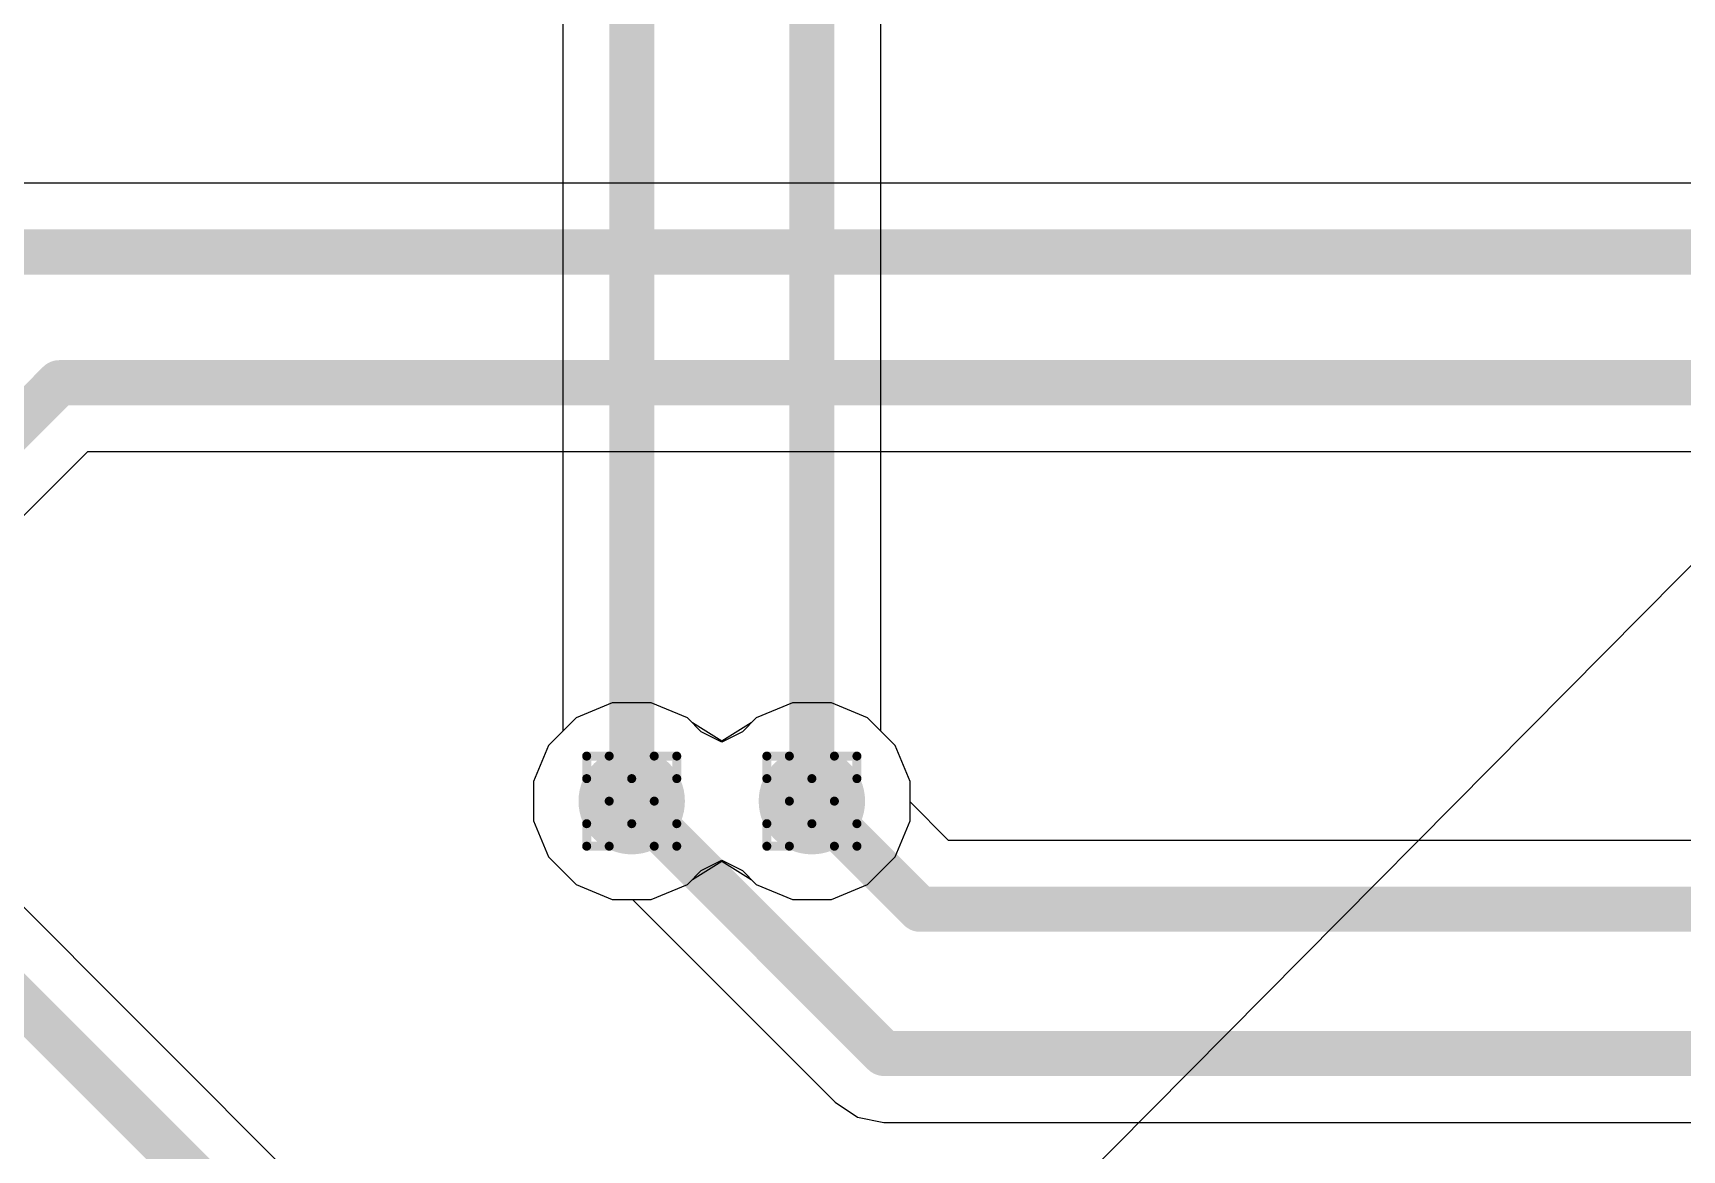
# Model space of a CAD drawing. Header units: inches. Extents: x -11 to 5379, y 0 to 5429.
# Drawn here: x 55.86 to 65.16, y 68.47 to 74.76 of the extents above; entities that cross this region are included whole.
import ezdxf

# ---------------------------------------------------------------- set-up
doc = ezdxf.new("R2010")
doc.units = ezdxf.units.IN
for name, color, linetype in [('Bottom Layer', 5, 'Continuous'), ('Bottom Solder', 6, 'Continuous'), ('Drill Drawing', 1, 'Continuous'), ('GND', 16, 'Continuous'), ('PWR', 76, 'Continuous'), ('Top Layer', 1, 'Continuous'), ('Top Solder', 216, 'Continuous'), ('Via Holes', 16, 'Continuous')]:
    doc.layers.add(name, color=color, linetype=linetype)

msp = doc.modelspace()

# ---------------------------------------------------------------- hatches: boundary and pattern name
at = {"layer": 'Bottom Layer'}
h = msp.add_hatch(color=5, dxfattribs=at)
edge = h.paths.add_edge_path()
edge.add_arc((59.2328, 70.4342), 0.3, 0, 360)
h = msp.add_hatch(color=5, dxfattribs=at)
edge = h.paths.add_edge_path()
edge.add_arc((60.2488, 70.4342), 0.3, 0, 360)
at = {"layer": 'GND'}
h = msp.add_hatch(color=16, dxfattribs=at)
edge = h.paths.add_edge_path()
edge.add_arc((59.2328, 70.4342), 0.3, 0, 360)
h = msp.add_hatch(color=16, dxfattribs=at)
edge = h.paths.add_edge_path()
edge.add_arc((60.2488, 70.4342), 0.3, 0, 360)
at = {"layer": 'PWR'}
h = msp.add_hatch(color=76, dxfattribs=at)
edge = h.paths.add_edge_path()
edge.add_arc((59.2328, 70.4342), 0.3, 0, 360)
h = msp.add_hatch(color=76, dxfattribs=at)
edge = h.paths.add_edge_path()
edge.add_arc((60.2488, 70.4342), 0.3, 0, 360)
at = {"layer": 'Top Layer'}
h = msp.add_hatch(color=1, dxfattribs=at)
edge = h.paths.add_edge_path()
edge.add_arc((59.2328, 70.4342), 0.3, 0, 360)
h = msp.add_hatch(color=1, dxfattribs=at)
edge = h.paths.add_edge_path()
edge.add_arc((60.2488, 70.4342), 0.3, 0, 360)
at = {"layer": 'Via Holes'}
h = msp.add_hatch(color=7, dxfattribs=at)
edge = h.paths.add_edge_path()
edge.add_arc((59.2328, 70.4342), 0.15, 0, 360)
h = msp.add_hatch(color=7, dxfattribs=at)
edge = h.paths.add_edge_path()
edge.add_arc((60.2488, 70.4342), 0.15, 0, 360)

# ---------------------------------------------------------------- linework, layer by layer
at = {"layer": 'Bottom Layer'}
for p, q in [((58.8443, 79.4239), (58.8443, 70.8292)), ((59.6796, 65.9602), (47.6835, 77.9562)), ((60.6373, 70.8292), (60.6373, 76.2349)), ((58.8443, 70.8292), (58.7631, 70.748)), ((60.7185, 70.748), (60.6373, 70.8292)), ((58.7631, 70.748), (58.6788, 70.5444)), ((60.8028, 70.5444), (60.7185, 70.748)), ((58.6788, 70.5444), (58.6788, 70.324)), ((60.8028, 70.324), (60.8028, 70.5444)), ((58.6788, 70.324), (58.7631, 70.1204)), ((60.7185, 70.1204), (60.8028, 70.324)), ((58.7631, 70.1204), (58.919, 69.9645)), ((60.5626, 69.9645), (60.7185, 70.1204)), ((59.5466, 69.9645), (59.6246, 70.0426)), ((59.6246, 70.0426), (59.7408, 70.1011)), ((59.7408, 70.1011), (59.857, 70.0426)), ((59.857, 70.0426), (59.935, 69.9645)), ((58.919, 69.9645), (59.1226, 69.8802)), ((59.343, 69.8802), (59.5466, 69.9645)), ((59.935, 69.9645), (60.1386, 69.8802)), ((60.359, 69.8802), (60.5626, 69.9645)), ((59.1226, 69.8802), (59.343, 69.8802)), ((60.1386, 69.8802), (60.359, 69.8802))]:
    msp.add_line(p, q, dxfattribs=at)
for points in [[(59.2328, 70.4342, 0.254, 0.254, 0), (59.2328, 79.4239, 0.254, 0.254, 0)], [(47.2951, 77.7953, 0.254, 0.254, 0), (59.4049, 65.6855, 0.254, 0.254, 0)], [(60.2488, 70.4342, 0.254, 0.254, 0), (60.2488, 76.6299, 0.254, 0.254, 0)]]:
    msp.add_lwpolyline(points, format="xyseb", dxfattribs=at)
for points in [[(59.1693, 70.4342, 0.127, 0.127, 1), (59.2963, 70.4342, 0.127, 0.127, 1)], [(60.1853, 70.4342, 0.127, 0.127, 1), (60.3123, 70.4342, 0.127, 0.127, 1)]]:
    msp.add_lwpolyline(points, format="xyseb", close=True, dxfattribs=at)
at = {"layer": 'Bottom Solder'}
msp.add_line((6.2448, 12.3192), (5379.2085, 5429.2085), dxfattribs=at)
at = {"layer": 'Drill Drawing'}
for points in [[(58.9788, 70.5612, 0.0508, 0.0508, 0), (58.9788, 70.6882, 0.0508, 0.0508, 0)], [(58.9788, 70.6882, 0.0508, 0.0508, 0), (59.1058, 70.6882, 0.0508, 0.0508, 0)], [(59.1058, 70.6882, 0.0508, 0.0508, 0), (59.2328, 70.5612, 0.0508, 0.0508, 0)], [(59.2328, 70.5612, 0.0508, 0.0508, 0), (59.3598, 70.6882, 0.0508, 0.0508, 0)], [(59.3598, 70.6882, 0.0508, 0.0508, 0), (59.4868, 70.6882, 0.0508, 0.0508, 0)], [(59.4868, 70.5612, 0.0508, 0.0508, 0), (59.4868, 70.6882, 0.0508, 0.0508, 0)], [(59.9948, 70.5612, 0.0508, 0.0508, 0), (59.9948, 70.6882, 0.0508, 0.0508, 0)], [(59.9948, 70.6882, 0.0508, 0.0508, 0), (60.1218, 70.6882, 0.0508, 0.0508, 0)], [(60.1218, 70.6882, 0.0508, 0.0508, 0), (60.2488, 70.5612, 0.0508, 0.0508, 0)], [(60.2488, 70.5612, 0.0508, 0.0508, 0), (60.3758, 70.6882, 0.0508, 0.0508, 0)], [(60.3758, 70.6882, 0.0508, 0.0508, 0), (60.5028, 70.6882, 0.0508, 0.0508, 0)], [(60.5028, 70.5612, 0.0508, 0.0508, 0), (60.5028, 70.6882, 0.0508, 0.0508, 0)], [(58.9788, 70.5612, 0.0508, 0.0508, 0), (59.1058, 70.4342, 0.0508, 0.0508, 0)], [(59.3598, 70.4342, 0.0508, 0.0508, 0), (59.4868, 70.5612, 0.0508, 0.0508, 0)], [(59.9948, 70.5612, 0.0508, 0.0508, 0), (60.1218, 70.4342, 0.0508, 0.0508, 0)], [(60.3758, 70.4342, 0.0508, 0.0508, 0), (60.5028, 70.5612, 0.0508, 0.0508, 0)], [(58.9788, 70.3072, 0.0508, 0.0508, 0), (59.1058, 70.4342, 0.0508, 0.0508, 0)], [(59.3598, 70.4342, 0.0508, 0.0508, 0), (59.4868, 70.3072, 0.0508, 0.0508, 0)], [(59.9948, 70.3072, 0.0508, 0.0508, 0), (60.1218, 70.4342, 0.0508, 0.0508, 0)], [(60.3758, 70.4342, 0.0508, 0.0508, 0), (60.5028, 70.3072, 0.0508, 0.0508, 0)], [(58.9788, 70.1802, 0.0508, 0.0508, 0), (58.9788, 70.3072, 0.0508, 0.0508, 0)], [(59.1058, 70.1802, 0.0508, 0.0508, 0), (59.2328, 70.3072, 0.0508, 0.0508, 0)], [(59.2328, 70.3072, 0.0508, 0.0508, 0), (59.3598, 70.1802, 0.0508, 0.0508, 0)], [(59.4868, 70.1802, 0.0508, 0.0508, 0), (59.4868, 70.3072, 0.0508, 0.0508, 0)], [(59.9948, 70.1802, 0.0508, 0.0508, 0), (59.9948, 70.3072, 0.0508, 0.0508, 0)], [(60.1218, 70.1802, 0.0508, 0.0508, 0), (60.2488, 70.3072, 0.0508, 0.0508, 0)], [(60.2488, 70.3072, 0.0508, 0.0508, 0), (60.3758, 70.1802, 0.0508, 0.0508, 0)], [(60.5028, 70.1802, 0.0508, 0.0508, 0), (60.5028, 70.3072, 0.0508, 0.0508, 0)], [(58.9788, 70.1802, 0.0508, 0.0508, 0), (59.1058, 70.1802, 0.0508, 0.0508, 0)], [(59.3598, 70.1802, 0.0508, 0.0508, 0), (59.4868, 70.1802, 0.0508, 0.0508, 0)], [(59.9948, 70.1802, 0.0508, 0.0508, 0), (60.1218, 70.1802, 0.0508, 0.0508, 0)], [(60.3758, 70.1802, 0.0508, 0.0508, 0), (60.5028, 70.1802, 0.0508, 0.0508, 0)]]:
    msp.add_lwpolyline(points, format="xyseb", dxfattribs=at)
for points in [[(58.9661, 70.6882, 0.0254, 0.0254, 1), (58.9915, 70.6882, 0.0254, 0.0254, 1)], [(58.9661, 70.6882, 0.0254, 0.0254, 1), (58.9915, 70.6882, 0.0254, 0.0254, 1)], [(59.0931, 70.6882, 0.0254, 0.0254, 1), (59.1185, 70.6882, 0.0254, 0.0254, 1)], [(59.0931, 70.6882, 0.0254, 0.0254, 1), (59.1185, 70.6882, 0.0254, 0.0254, 1)], [(59.3471, 70.6882, 0.0254, 0.0254, 1), (59.3725, 70.6882, 0.0254, 0.0254, 1)], [(59.3471, 70.6882, 0.0254, 0.0254, 1), (59.3725, 70.6882, 0.0254, 0.0254, 1)], [(59.4741, 70.6882, 0.0254, 0.0254, 1), (59.4995, 70.6882, 0.0254, 0.0254, 1)], [(59.4741, 70.6882, 0.0254, 0.0254, 1), (59.4995, 70.6882, 0.0254, 0.0254, 1)], [(59.9821, 70.6882, 0.0254, 0.0254, 1), (60.0075, 70.6882, 0.0254, 0.0254, 1)], [(59.9821, 70.6882, 0.0254, 0.0254, 1), (60.0075, 70.6882, 0.0254, 0.0254, 1)], [(60.1091, 70.6882, 0.0254, 0.0254, 1), (60.1345, 70.6882, 0.0254, 0.0254, 1)], [(60.1091, 70.6882, 0.0254, 0.0254, 1), (60.1345, 70.6882, 0.0254, 0.0254, 1)], [(60.3631, 70.6882, 0.0254, 0.0254, 1), (60.3885, 70.6882, 0.0254, 0.0254, 1)], [(60.3631, 70.6882, 0.0254, 0.0254, 1), (60.3885, 70.6882, 0.0254, 0.0254, 1)], [(60.4901, 70.6882, 0.0254, 0.0254, 1), (60.5155, 70.6882, 0.0254, 0.0254, 1)], [(60.4901, 70.6882, 0.0254, 0.0254, 1), (60.5155, 70.6882, 0.0254, 0.0254, 1)], [(58.9661, 70.5612, 0.0254, 0.0254, 1), (58.9915, 70.5612, 0.0254, 0.0254, 1)], [(58.9661, 70.5612, 0.0254, 0.0254, 1), (58.9915, 70.5612, 0.0254, 0.0254, 1)], [(59.2201, 70.5612, 0.0254, 0.0254, 1), (59.2455, 70.5612, 0.0254, 0.0254, 1)], [(59.2201, 70.5612, 0.0254, 0.0254, 1), (59.2455, 70.5612, 0.0254, 0.0254, 1)], [(59.4741, 70.5612, 0.0254, 0.0254, 1), (59.4995, 70.5612, 0.0254, 0.0254, 1)], [(59.4741, 70.5612, 0.0254, 0.0254, 1), (59.4995, 70.5612, 0.0254, 0.0254, 1)], [(59.9821, 70.5612, 0.0254, 0.0254, 1), (60.0075, 70.5612, 0.0254, 0.0254, 1)], [(59.9821, 70.5612, 0.0254, 0.0254, 1), (60.0075, 70.5612, 0.0254, 0.0254, 1)], [(60.2361, 70.5612, 0.0254, 0.0254, 1), (60.2615, 70.5612, 0.0254, 0.0254, 1)], [(60.2361, 70.5612, 0.0254, 0.0254, 1), (60.2615, 70.5612, 0.0254, 0.0254, 1)], [(60.4901, 70.5612, 0.0254, 0.0254, 1), (60.5155, 70.5612, 0.0254, 0.0254, 1)], [(60.4901, 70.5612, 0.0254, 0.0254, 1), (60.5155, 70.5612, 0.0254, 0.0254, 1)], [(59.0931, 70.4342, 0.0254, 0.0254, 1), (59.1185, 70.4342, 0.0254, 0.0254, 1)], [(59.0931, 70.4342, 0.0254, 0.0254, 1), (59.1185, 70.4342, 0.0254, 0.0254, 1)], [(59.3471, 70.4342, 0.0254, 0.0254, 1), (59.3725, 70.4342, 0.0254, 0.0254, 1)], [(59.3471, 70.4342, 0.0254, 0.0254, 1), (59.3725, 70.4342, 0.0254, 0.0254, 1)], [(60.1091, 70.4342, 0.0254, 0.0254, 1), (60.1345, 70.4342, 0.0254, 0.0254, 1)], [(60.1091, 70.4342, 0.0254, 0.0254, 1), (60.1345, 70.4342, 0.0254, 0.0254, 1)], [(60.3631, 70.4342, 0.0254, 0.0254, 1), (60.3885, 70.4342, 0.0254, 0.0254, 1)], [(60.3631, 70.4342, 0.0254, 0.0254, 1), (60.3885, 70.4342, 0.0254, 0.0254, 1)], [(58.9661, 70.3072, 0.0254, 0.0254, 1), (58.9915, 70.3072, 0.0254, 0.0254, 1)], [(58.9661, 70.3072, 0.0254, 0.0254, 1), (58.9915, 70.3072, 0.0254, 0.0254, 1)], [(59.2201, 70.3072, 0.0254, 0.0254, 1), (59.2455, 70.3072, 0.0254, 0.0254, 1)], [(59.2201, 70.3072, 0.0254, 0.0254, 1), (59.2455, 70.3072, 0.0254, 0.0254, 1)], [(59.4741, 70.3072, 0.0254, 0.0254, 1), (59.4995, 70.3072, 0.0254, 0.0254, 1)], [(59.4741, 70.3072, 0.0254, 0.0254, 1), (59.4995, 70.3072, 0.0254, 0.0254, 1)], [(59.9821, 70.3072, 0.0254, 0.0254, 1), (60.0075, 70.3072, 0.0254, 0.0254, 1)], [(59.9821, 70.3072, 0.0254, 0.0254, 1), (60.0075, 70.3072, 0.0254, 0.0254, 1)], [(60.2361, 70.3072, 0.0254, 0.0254, 1), (60.2615, 70.3072, 0.0254, 0.0254, 1)], [(60.2361, 70.3072, 0.0254, 0.0254, 1), (60.2615, 70.3072, 0.0254, 0.0254, 1)], [(60.4901, 70.3072, 0.0254, 0.0254, 1), (60.5155, 70.3072, 0.0254, 0.0254, 1)], [(60.4901, 70.3072, 0.0254, 0.0254, 1), (60.5155, 70.3072, 0.0254, 0.0254, 1)], [(58.9661, 70.1802, 0.0254, 0.0254, 1), (58.9915, 70.1802, 0.0254, 0.0254, 1)], [(58.9661, 70.1802, 0.0254, 0.0254, 1), (58.9915, 70.1802, 0.0254, 0.0254, 1)], [(59.0931, 70.1802, 0.0254, 0.0254, 1), (59.1185, 70.1802, 0.0254, 0.0254, 1)], [(59.0931, 70.1802, 0.0254, 0.0254, 1), (59.1185, 70.1802, 0.0254, 0.0254, 1)], [(59.3471, 70.1802, 0.0254, 0.0254, 1), (59.3725, 70.1802, 0.0254, 0.0254, 1)], [(59.3471, 70.1802, 0.0254, 0.0254, 1), (59.3725, 70.1802, 0.0254, 0.0254, 1)], [(59.4741, 70.1802, 0.0254, 0.0254, 1), (59.4995, 70.1802, 0.0254, 0.0254, 1)], [(59.4741, 70.1802, 0.0254, 0.0254, 1), (59.4995, 70.1802, 0.0254, 0.0254, 1)], [(59.9821, 70.1802, 0.0254, 0.0254, 1), (60.0075, 70.1802, 0.0254, 0.0254, 1)], [(59.9821, 70.1802, 0.0254, 0.0254, 1), (60.0075, 70.1802, 0.0254, 0.0254, 1)], [(60.1091, 70.1802, 0.0254, 0.0254, 1), (60.1345, 70.1802, 0.0254, 0.0254, 1)], [(60.1091, 70.1802, 0.0254, 0.0254, 1), (60.1345, 70.1802, 0.0254, 0.0254, 1)], [(60.3631, 70.1802, 0.0254, 0.0254, 1), (60.3885, 70.1802, 0.0254, 0.0254, 1)], [(60.3631, 70.1802, 0.0254, 0.0254, 1), (60.3885, 70.1802, 0.0254, 0.0254, 1)], [(60.4901, 70.1802, 0.0254, 0.0254, 1), (60.5155, 70.1802, 0.0254, 0.0254, 1)], [(60.4901, 70.1802, 0.0254, 0.0254, 1), (60.5155, 70.1802, 0.0254, 0.0254, 1)]]:
    msp.add_lwpolyline(points, format="xyseb", close=True, dxfattribs=at)
at = {"layer": 'GND'}
for p, q in [((59.1226, 70.9882), (58.919, 70.9039)), ((59.343, 70.9882), (59.1226, 70.9882)), ((59.5466, 70.9039), (59.343, 70.9882)), ((60.1386, 70.9882), (59.935, 70.9039)), ((60.359, 70.9882), (60.1386, 70.9882)), ((60.5626, 70.9039), (60.359, 70.9882)), ((58.919, 70.9039), (58.7631, 70.748)), ((59.5749, 70.8756), (59.5466, 70.9039)), ((59.7408, 70.772), (59.5749, 70.8756)), ((59.9067, 70.8756), (59.7408, 70.772)), ((59.935, 70.9039), (59.9067, 70.8756)), ((60.7185, 70.748), (60.5626, 70.9039)), ((58.7631, 70.748), (58.6788, 70.5444)), ((60.8028, 70.5444), (60.7185, 70.748)), ((58.6788, 70.5444), (58.6788, 70.324)), ((60.8028, 70.324), (60.8028, 70.5444)), ((58.6788, 70.324), (58.7631, 70.1204)), ((60.7185, 70.1204), (60.8028, 70.324)), ((58.7631, 70.1204), (58.919, 69.9645)), ((60.5626, 69.9645), (60.7185, 70.1204)), ((59.5749, 69.9928), (59.7408, 70.0964)), ((59.7408, 70.0964), (59.9067, 69.9928)), ((58.919, 69.9645), (59.1226, 69.8802)), ((59.343, 69.8802), (59.5466, 69.9645)), ((59.5466, 69.9645), (59.5749, 69.9928)), ((59.9067, 69.9928), (59.935, 69.9645)), ((59.935, 69.9645), (60.1386, 69.8802)), ((60.359, 69.8802), (60.5626, 69.9645)), ((59.1226, 69.8802), (59.343, 69.8802)), ((60.1386, 69.8802), (60.359, 69.8802))]:
    msp.add_line(p, q, dxfattribs=at)
at = {"layer": 'PWR'}
for p, q in [((59.1226, 70.9882), (58.919, 70.9039)), ((59.343, 70.9882), (59.1226, 70.9882)), ((59.5466, 70.9039), (59.343, 70.9882)), ((60.1386, 70.9882), (59.935, 70.9039)), ((60.359, 70.9882), (60.1386, 70.9882)), ((60.5626, 70.9039), (60.359, 70.9882)), ((58.919, 70.9039), (58.7631, 70.748)), ((59.5749, 70.8756), (59.5466, 70.9039)), ((59.7408, 70.772), (59.5749, 70.8756)), ((59.9067, 70.8756), (59.7408, 70.772)), ((59.935, 70.9039), (59.9067, 70.8756)), ((60.7185, 70.748), (60.5626, 70.9039)), ((58.7631, 70.748), (58.6788, 70.5444)), ((60.8028, 70.5444), (60.7185, 70.748)), ((58.6788, 70.5444), (58.6788, 70.324)), ((60.8028, 70.324), (60.8028, 70.5444)), ((58.6788, 70.324), (58.7631, 70.1204)), ((60.7185, 70.1204), (60.8028, 70.324)), ((58.7631, 70.1204), (58.919, 69.9645)), ((60.5626, 69.9645), (60.7185, 70.1204)), ((59.5749, 69.9928), (59.7408, 70.0964)), ((59.7408, 70.0964), (59.9067, 69.9928)), ((58.919, 69.9645), (59.1226, 69.8802)), ((59.343, 69.8802), (59.5466, 69.9645)), ((59.5466, 69.9645), (59.5749, 69.9928)), ((59.9067, 69.9928), (59.935, 69.9645)), ((59.935, 69.9645), (60.1386, 69.8802)), ((60.359, 69.8802), (60.5626, 69.9645)), ((59.1226, 69.8802), (59.343, 69.8802)), ((60.1386, 69.8802), (60.359, 69.8802))]:
    msp.add_line(p, q, dxfattribs=at)
at = {"layer": 'Top Layer'}
for p, q in [((99.3941, 73.9183), (55.699, 73.9183)), ((44.5591, 60.7988), (56.165, 72.4047)), ((56.165, 72.4047), (99.6924, 72.4047)), ((59.1226, 70.9882), (58.919, 70.9039)), ((59.343, 70.9882), (59.1226, 70.9882)), ((59.5466, 70.9039), (59.343, 70.9882)), ((60.1386, 70.9882), (59.935, 70.9039)), ((60.359, 70.9882), (60.1386, 70.9882)), ((60.5626, 70.9039), (60.359, 70.9882)), ((58.919, 70.9039), (58.7631, 70.748)), ((59.6246, 70.8258), (59.5466, 70.9039)), ((59.935, 70.9039), (59.857, 70.8258)), ((60.7185, 70.748), (60.5626, 70.9039)), ((59.7408, 70.7673), (59.6246, 70.8258)), ((59.857, 70.8258), (59.7408, 70.7673)), ((58.7631, 70.748), (58.6788, 70.5444)), ((60.8028, 70.5444), (60.7185, 70.748)), ((58.6788, 70.5444), (58.6788, 70.324)), ((60.8028, 70.4296), (60.8028, 70.5444)), ((61.0193, 70.2131), (60.8028, 70.4296)), ((58.6788, 70.324), (58.7631, 70.1204)), ((122.033, 70.2131), (61.0193, 70.2131)), ((58.7631, 70.1204), (58.919, 69.9645)), ((58.919, 69.9645), (59.1226, 69.8802)), ((59.1226, 69.8802), (59.2374, 69.8802)), ((59.2374, 69.8802), (60.3805, 68.7371)), ((60.3805, 68.7371), (60.5065, 68.6529)), ((60.5065, 68.6529), (60.6552, 68.6233)), ((60.6552, 68.6233), (121.1694, 68.6233))]:
    msp.add_line(p, q, dxfattribs=at)
for points in [[(55.699, 73.5298, 0.254, 0.254, 0), (99.555, 73.5298, 0.254, 0.254, 0)], [(44.1706, 60.9597, 0.254, 0.254, 0), (56.0041, 72.7932, 0.254, 0.254, 0)], [(56.0041, 72.7932, 0.254, 0.254, 0), (99.6924, 72.7932, 0.254, 0.254, 0)], [(59.2328, 70.4342, 0.254, 0.254, 0), (60.6552, 69.0118, 0.254, 0.254, 0)], [(60.2488, 70.4342, 0.254, 0.254, 0), (60.8584, 69.8246, 0.254, 0.254, 0)], [(60.8584, 69.8246, 0.254, 0.254, 0), (122.428, 69.8246, 0.254, 0.254, 0)], [(60.6552, 69.0118, 0.254, 0.254, 0), (121.5644, 69.0118, 0.254, 0.254, 0)]]:
    msp.add_lwpolyline(points, format="xyseb", dxfattribs=at)
for points in [[(55.9406, 72.7932, 0.127, 0.127, 1), (56.0676, 72.7932, 0.127, 0.127, 1)], [(55.9406, 72.7932, 0.127, 0.127, 1), (56.0676, 72.7932, 0.127, 0.127, 1)], [(59.1693, 70.4342, 0.127, 0.127, 1), (59.2963, 70.4342, 0.127, 0.127, 1)], [(60.1853, 70.4342, 0.127, 0.127, 1), (60.3123, 70.4342, 0.127, 0.127, 1)], [(60.7949, 69.8246, 0.127, 0.127, 1), (60.9219, 69.8246, 0.127, 0.127, 1)], [(60.7949, 69.8246, 0.127, 0.127, 1), (60.9219, 69.8246, 0.127, 0.127, 1)], [(60.5917, 69.0118, 0.127, 0.127, 1), (60.7187, 69.0118, 0.127, 0.127, 1)], [(60.5917, 69.0118, 0.127, 0.127, 1), (60.7187, 69.0118, 0.127, 0.127, 1)]]:
    msp.add_lwpolyline(points, format="xyseb", close=True, dxfattribs=at)
at = {"layer": 'Top Solder'}
msp.add_line((6.2448, 12.3192), (5379.2085, 5429.2085), dxfattribs=at)

doc.saveas('drawing.dxf')
